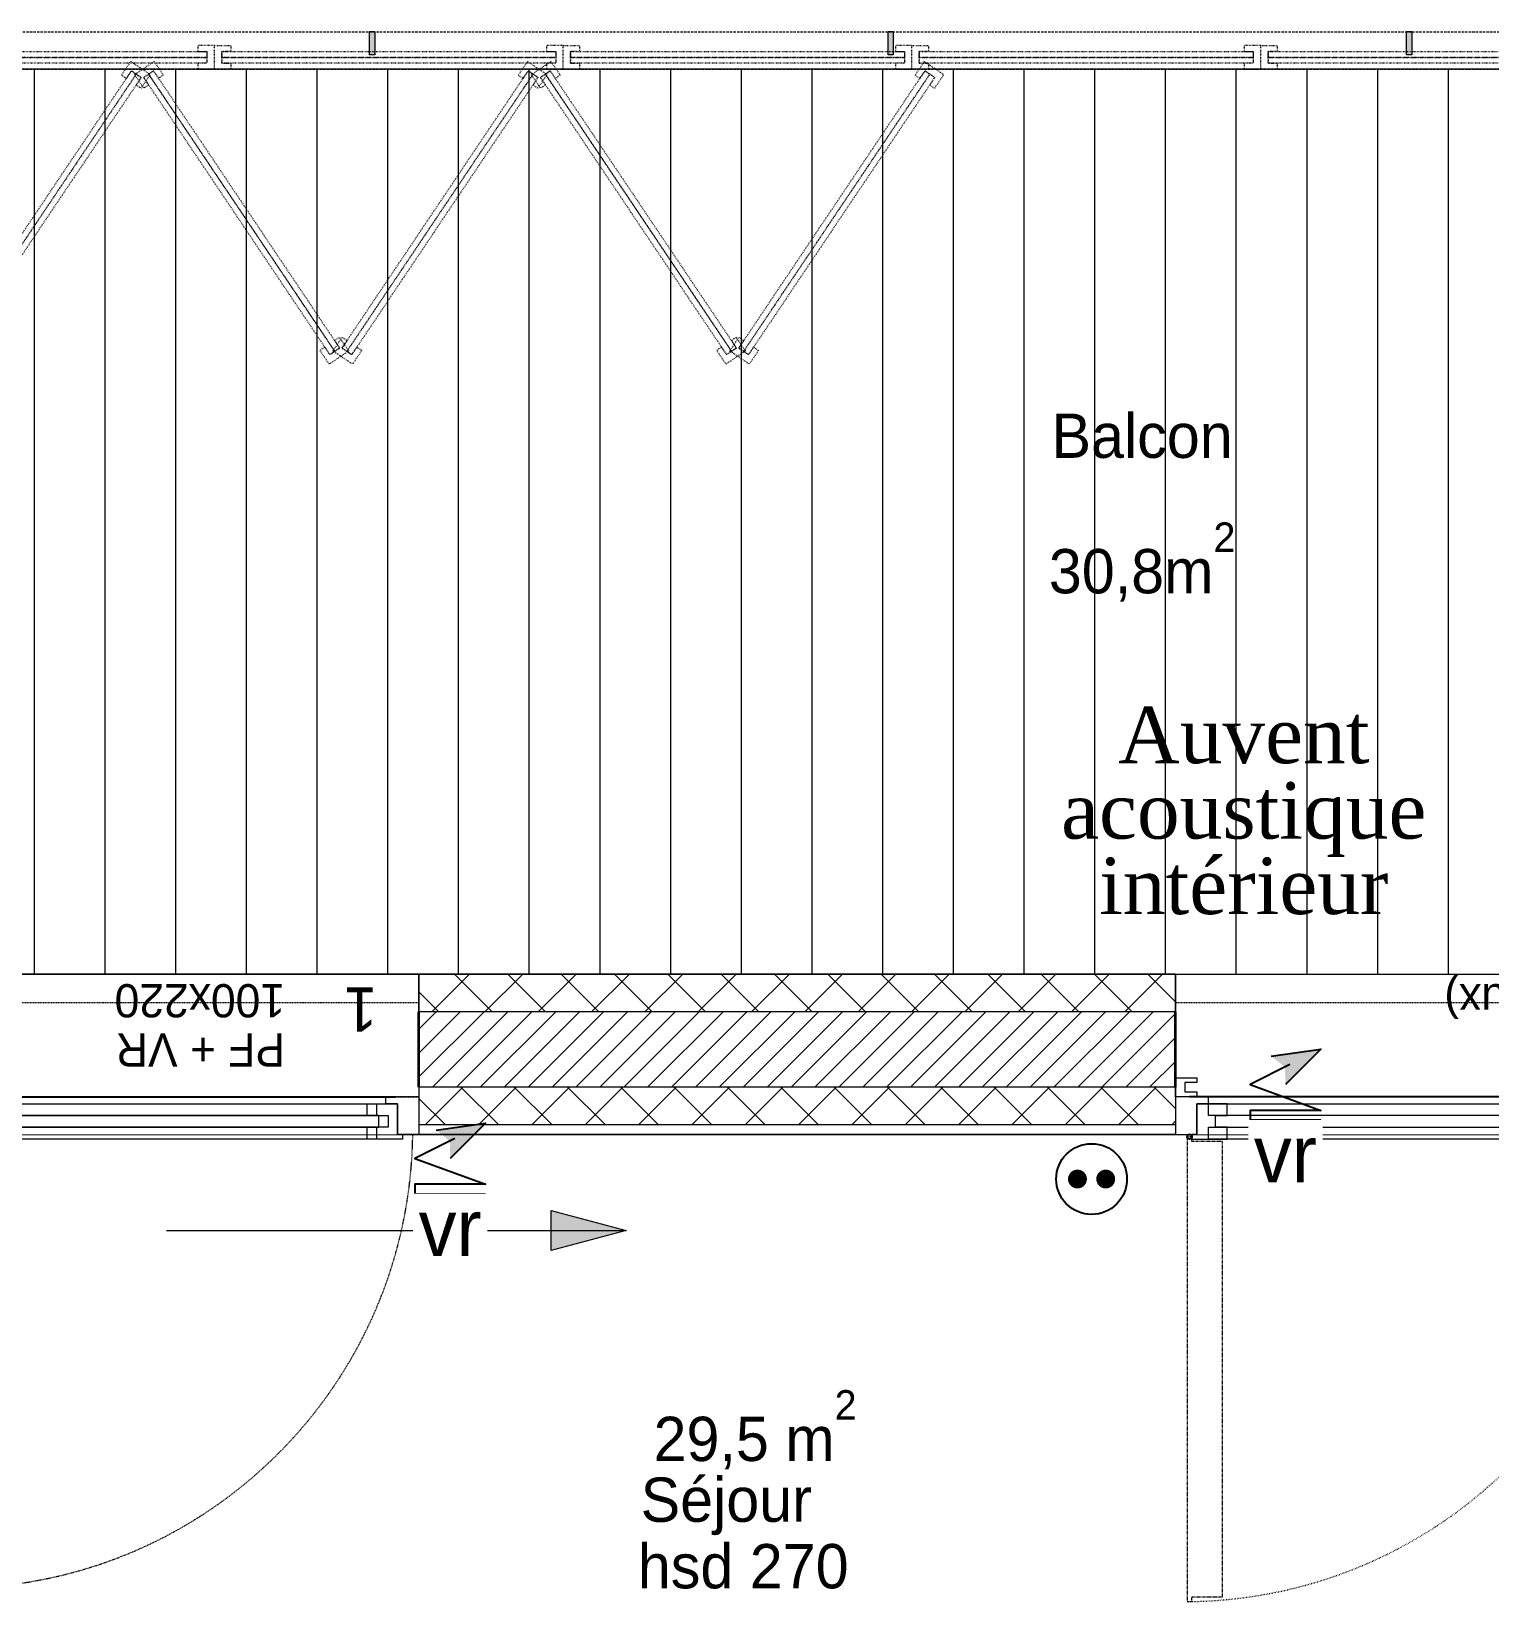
# Model space of a CAD drawing. Header units: centimetres. Extents: x 1724 to 19617, y -6503 to 8072.
# Drawn here: x 7019.4 to 7328.7, y 4781.3 to 5114.5 of the extents above; entities that cross this region are included whole.
import ezdxf

# ---------------------------------------------------------------- set-up
doc = ezdxf.new("R2010")
doc.units = ezdxf.units.CM
for name, pattern in [('ACAD_ISO03W100', [0.295276, 0.11811, -0.177165]), ('INTERROMPU2', [0.75, 0.5, -0.25]), ('Style de ligne -11', [0.347222, 0.20828, -0.138942]), ('Style de ligne -12', [0.328084, 0.109361, -0.218723]), ('Style de ligne -13', [0.147638, 0.098425, -0.049213]), ('Style de ligne -14', [0.147638, 0.098425, -0.049213]), ('Style de ligne -17', [0.347222, 0.20828, -0.138942]), ('Style de ligne -18', [0.164042, 0.054681, -0.109361])]:
    doc.linetypes.add(name, pattern=pattern)
for name, color, linetype, lineweight in [('B BATI-lumon', 252, 'Continuous', 20), ('B GÈnÈral', 7, 'Continuous', 5), ('C ANNOTATIONS-modifications', 7, 'Continuous', 5), ('C ANNOTATIONS-modifications-1', 7, 'Continuous', 5)]:
    doc.layers.add(name, color=color, linetype=linetype, lineweight=lineweight)
for name, color, linetype in [('B Général', 252, 'Continuous'), ('C ANNOTATIONS-prestations', 252, 'Continuous'), ('C ANNOTATIONS-texte', 252, 'Continuous'), ('C ANNOTATIONS-texte surfaces', 252, 'Continuous'), ('D SURFACES-shab', 252, 'Continuous'), ('prlm-ELEC-CFO', 1, 'Continuous'), ('prlm-VMC', 93, 'Continuous')]:
    doc.layers.add(name, color=color, linetype=linetype)
doc.styles.add('Eurostile', font='Eurosti.TTF')
doc.styles.add('Eurostile (bold)', font='Eurostib.TTF')
doc.styles.add('prlm-elec-cfo', font='comic.ttf', dxfattribs={"height": 12})
doc.styles.add('prlm-vmc', font='pala.ttf', dxfattribs={"height": 14})
pattern_1 = [(225, (0.046, -2.938), (5.656854, -5.656854), []), (315, (0.046, -2.938), (-5.656854, -5.656854), [])]

# ---------------------------------------------------------------- blocks, each defined once
blk = doc.blocks.new('xi.PC')
at = {"color": 0, "lineweight": 5}
blk.add_wipeout([(-7.5, -7.5), (7.5, -7.5), (7.5, 7.5), (-7.5, 7.5)], dxfattribs=at).dxf.layer = 'prlm-ELEC-CFO'
at = {"layer": 'prlm-ELEC-CFO', "color": 0, "linetype": 'ByBlock', "lineweight": 5, "const_width": 2}
for points in [[(-4, 0, 1), (-2, 0, 1)], [(2, 0, 1), (4, 0, 1)]]:
    blk.add_lwpolyline(points, format="xyb", close=True, dxfattribs=at)
at = {"layer": 'prlm-ELEC-CFO', "color": 0, "linetype": 'ByBlock', "lineweight": -2}
blk.add_circle((0, 0), 7.5, dxfattribs=at)
blk = doc.blocks.new('xi.VR')
at = {"layer": 'prlm-ELEC-CFO', "lineweight": 5}
blk.add_hatch(color=0, dxfattribs=at).paths.add_polyline_path([(-3, 6), (-0.1, 3.7), (0, 0), (7.5, 7.5)])
at = {"layer": 'prlm-ELEC-CFO', "color": 0}
for points in [[(-3, 6), (7.5, 7.5), (0, 0)], [(0.95, 4.23), (-7.5, 0), (7.5, -5.5), (-7.5, -5.5), (-7.5, -7.5), (7.5, -7.5)]]:
    blk.add_lwpolyline(points, dxfattribs=at)
blk = doc.blocks.new('Groupe-3-1')
at = {"layer": 'B Général', "color": 7, "linetype": 'Continuous', "lineweight": 5}
for p, q in [((7019.89, 5109.39), (7019.89, 4917.39)), ((7034.89, 5109.39), (7034.89, 4917.39)), ((7049.89, 5109.39), (7049.89, 4917.39)), ((7064.89, 5109.39), (7064.89, 4917.39)), ((7079.89, 5109.39), (7079.89, 4917.39)), ((7094.89, 5109.39), (7094.89, 4917.39)), ((7109.89, 5109.39), (7109.89, 4917.39)), ((7124.89, 5109.39), (7124.89, 4917.39)), ((7139.89, 5109.39), (7139.89, 4917.39)), ((7154.89, 5109.39), (7154.89, 4917.39)), ((7169.89, 5109.39), (7169.89, 4917.39)), ((7184.89, 5109.39), (7184.89, 4917.39)), ((7199.89, 5109.39), (7199.89, 4917.39)), ((7214.89, 5109.39), (7214.89, 4917.39)), ((7229.89, 5109.39), (7229.89, 4917.39)), ((7244.89, 5109.39), (7244.89, 4917.39)), ((7259.89, 5109.39), (7259.89, 4917.39)), ((7274.89, 5109.39), (7274.89, 4917.39)), ((7289.89, 5109.39), (7289.89, 4917.39)), ((7304.89, 5109.39), (7304.89, 4917.39)), ((7319.89, 5109.39), (7319.89, 4917.39))]:
    blk.add_line(p, q, dxfattribs=at)
at = {"layer": 'B Général', "color": 7, "linetype": 'Continuous', "lineweight": 13, "flags": 128}
blk.add_lwpolyline([(7803.47, 4917.39), (7803.47, 5109.39), (6209.57, 5109.39), (6209.89, 4917.39), (7638.48, 4917.39)], close=True, dxfattribs=at)
blk = doc.blocks.new('Groupe-4-1')
at = {"layer": 'B BATI-lumon', "linetype": 'ACAD_ISO03W100', "lineweight": 5, "flags": 128}
for points in [[(6984.14, 5114.39), (6987.64, 5114.39), (6987.64, 5113.15), (6985.71, 5113.15), (6985.71, 5110.65), (6987.64, 5110.65), (6987.64, 5109.39), (6984.14, 5109.39), (6984.14, 5113.39), (6984.14, 5113.39)], [(7058.14, 5114.39), (7054.64, 5114.39), (7054.64, 5113.15), (7056.56, 5113.15), (7056.56, 5110.65), (7054.64, 5110.65), (7054.64, 5109.39), (7058.14, 5109.39), (7058.14, 5113.39), (7058.14, 5113.39)], [(6985.71, 5113.15), (7056.56, 5113.15), (7056.56, 5111.9), (6985.71, 5111.9)], [(6985.71, 5111.9), (7056.56, 5111.9), (7056.56, 5110.65), (6985.71, 5110.65)]]:
    blk.add_lwpolyline(points, close=True, dxfattribs=at)
blk = doc.blocks.new('Groupe-5-1')
at = {"layer": 'B BATI-lumon', "linetype": 'ACAD_ISO03W100', "lineweight": 5, "flags": 128}
for points in [[(7058.14, 5114.39), (7061.64, 5114.39), (7061.64, 5113.15), (7059.71, 5113.15), (7059.71, 5110.65), (7061.64, 5110.65), (7061.64, 5109.39), (7058.14, 5109.39), (7058.14, 5113.39), (7058.14, 5113.39)], [(7132.14, 5114.39), (7128.64, 5114.39), (7128.64, 5113.15), (7130.56, 5113.15), (7130.56, 5110.65), (7128.64, 5110.65), (7128.64, 5109.39), (7132.14, 5109.39), (7132.14, 5113.39), (7132.14, 5113.39)], [(7059.71, 5113.15), (7130.56, 5113.15), (7130.56, 5111.9), (7059.71, 5111.9)], [(7059.71, 5111.9), (7130.56, 5111.9), (7130.56, 5110.65), (7059.71, 5110.65)]]:
    blk.add_lwpolyline(points, close=True, dxfattribs=at)
blk = doc.blocks.new('Groupe-6-1')
at = {"layer": 'B BATI-lumon', "linetype": 'ACAD_ISO03W100', "lineweight": 5, "flags": 128}
for points in [[(7132.14, 5114.39), (7135.64, 5114.39), (7135.64, 5113.15), (7133.71, 5113.15), (7133.71, 5110.65), (7135.64, 5110.65), (7135.64, 5109.39), (7132.14, 5109.39), (7132.14, 5113.39), (7132.14, 5113.39)], [(7206.14, 5114.39), (7202.64, 5114.39), (7202.64, 5113.15), (7204.56, 5113.15), (7204.56, 5110.65), (7202.64, 5110.65), (7202.64, 5109.39), (7206.14, 5109.39), (7206.14, 5113.39), (7206.14, 5113.39)], [(7133.71, 5113.15), (7204.56, 5113.15), (7204.56, 5111.9), (7133.71, 5111.9)], [(7133.71, 5111.9), (7204.56, 5111.9), (7204.56, 5110.65), (7133.71, 5110.65)]]:
    blk.add_lwpolyline(points, close=True, dxfattribs=at)
blk = doc.blocks.new('Groupe-7-1')
at = {"layer": 'B BATI-lumon', "linetype": 'ACAD_ISO03W100', "lineweight": 5, "flags": 128}
for points in [[(7206.14, 5114.39), (7209.64, 5114.39), (7209.64, 5113.15), (7207.71, 5113.15), (7207.71, 5110.65), (7209.64, 5110.65), (7209.64, 5109.39), (7206.14, 5109.39), (7206.14, 5113.39), (7206.14, 5113.39)], [(7280.14, 5114.39), (7276.64, 5114.39), (7276.64, 5113.15), (7278.56, 5113.15), (7278.56, 5110.65), (7276.64, 5110.65), (7276.64, 5109.39), (7280.14, 5109.39), (7280.14, 5113.39), (7280.14, 5113.39)], [(7207.71, 5113.15), (7278.56, 5113.15), (7278.56, 5111.9), (7207.71, 5111.9)], [(7207.71, 5111.9), (7278.56, 5111.9), (7278.56, 5110.65), (7207.71, 5110.65)]]:
    blk.add_lwpolyline(points, close=True, dxfattribs=at)
blk = doc.blocks.new('Groupe-8-1')
at = {"layer": 'B BATI-lumon', "linetype": 'ACAD_ISO03W100', "lineweight": 5, "flags": 128}
for points in [[(7280.14, 5114.39), (7283.64, 5114.39), (7283.64, 5113.15), (7281.71, 5113.15), (7281.71, 5110.65), (7283.64, 5110.65), (7283.64, 5109.39), (7280.14, 5109.39), (7280.14, 5113.39), (7280.14, 5113.39)], [(7354.14, 5114.39), (7350.64, 5114.39), (7350.64, 5113.15), (7352.56, 5113.15), (7352.56, 5110.65), (7350.64, 5110.65), (7350.64, 5109.39), (7354.14, 5109.39), (7354.14, 5113.39), (7354.14, 5113.39)], [(7281.71, 5113.15), (7352.56, 5113.15), (7352.56, 5111.9), (7281.71, 5111.9)], [(7281.71, 5111.9), (7352.56, 5111.9), (7352.56, 5110.65), (7281.71, 5110.65)]]:
    blk.add_lwpolyline(points, close=True, dxfattribs=at)
blk = doc.blocks.new('Groupe-22-1')
at = {"layer": 'B BATI-lumon', "linetype": 'ACAD_ISO03W100', "lineweight": 5, "flags": 128}
for points in [[(7040.4, 5111.04), (7038.44, 5108.13), (7039.47, 5107.44), (7040.55, 5109.04), (7042.62, 5107.64), (7041.55, 5106.05), (7042.6, 5105.34), (7044.55, 5108.25), (7041.23, 5110.48), (7041.23, 5110.48)], [(7041.58, 5108.34), (7002.08, 5049.53), (7001.05, 5050.22), (7040.55, 5109.04)], [(7042.62, 5107.64), (7003.12, 5048.83), (7002.08, 5049.53), (7041.58, 5108.34)], [(6999.14, 5049.61), (7001.09, 5052.51), (7002.12, 5051.82), (7001.05, 5050.22), (7003.12, 5048.83), (7004.2, 5050.43), (7005.24, 5049.73), (7003.29, 5046.82), (6999.97, 5049.05), (6999.97, 5049.05)]]:
    blk.add_lwpolyline(points, close=True, dxfattribs=at)
blk = doc.blocks.new('Groupe-23-1')
at = {"layer": 'B BATI-lumon', "linetype": 'ACAD_ISO03W100', "lineweight": 5, "flags": 128}
for points in [[(7045.38, 5111.04), (7047.33, 5108.13), (7046.3, 5107.44), (7045.23, 5109.04), (7043.15, 5107.64), (7044.22, 5106.05), (7043.18, 5105.34), (7041.23, 5108.25), (7044.55, 5110.48), (7044.55, 5110.48)], [(7044.19, 5108.34), (7083.69, 5049.53), (7082.65, 5048.83), (7043.15, 5107.64)], [(7045.23, 5109.04), (7084.73, 5050.22), (7083.69, 5049.53), (7044.19, 5108.34)], [(7086.64, 5049.61), (7084.69, 5052.51), (7083.65, 5051.82), (7084.73, 5050.22), (7082.65, 5048.83), (7081.58, 5050.43), (7080.53, 5049.73), (7082.49, 5046.82), (7085.81, 5049.05), (7085.81, 5049.05)]]:
    blk.add_lwpolyline(points, close=True, dxfattribs=at)
blk = doc.blocks.new('Groupe-24-1')
at = {"layer": 'B BATI-lumon', "linetype": 'ACAD_ISO03W100', "lineweight": 5, "flags": 128}
for points in [[(7124.57, 5111.04), (7122.62, 5108.13), (7123.65, 5107.44), (7124.72, 5109.04), (7126.8, 5107.64), (7125.73, 5106.05), (7126.77, 5105.34), (7128.72, 5108.25), (7125.4, 5110.48), (7125.4, 5110.48)], [(7125.76, 5108.34), (7086.26, 5049.53), (7085.22, 5050.22), (7124.72, 5109.04)], [(7126.8, 5107.64), (7087.3, 5048.83), (7086.26, 5049.53), (7125.76, 5108.34)], [(7083.31, 5049.61), (7085.27, 5052.51), (7086.3, 5051.82), (7085.22, 5050.22), (7087.3, 5048.83), (7088.37, 5050.43), (7089.42, 5049.73), (7087.46, 5046.82), (7084.15, 5049.05), (7084.15, 5049.05)]]:
    blk.add_lwpolyline(points, close=True, dxfattribs=at)
blk = doc.blocks.new('Groupe-32-1')
at = {"layer": 'B BATI-lumon', "linetype": 'ACAD_ISO03W100', "lineweight": 5, "flags": 128}
for points in [[(7129.55, 5111.04), (7131.51, 5108.13), (7130.48, 5107.44), (7129.4, 5109.04), (7127.33, 5107.64), (7128.4, 5106.05), (7127.36, 5105.34), (7125.4, 5108.25), (7128.72, 5110.48), (7128.72, 5110.48)], [(7128.37, 5108.34), (7167.87, 5049.53), (7166.83, 5048.83), (7127.33, 5107.64)], [(7129.4, 5109.04), (7168.9, 5050.22), (7167.87, 5049.53), (7128.37, 5108.34)], [(7170.81, 5049.61), (7168.86, 5052.51), (7167.83, 5051.82), (7168.9, 5050.22), (7166.83, 5048.83), (7165.75, 5050.43), (7164.71, 5049.73), (7166.66, 5046.82), (7169.98, 5049.05), (7169.98, 5049.05)]]:
    blk.add_lwpolyline(points, close=True, dxfattribs=at)
blk = doc.blocks.new('Groupe-33-1')
at = {"layer": 'B BATI-lumon', "linetype": 'ACAD_ISO03W100', "lineweight": 5, "flags": 128}
for points in [[(7208.75, 5111.04), (7206.8, 5108.13), (7207.83, 5107.44), (7208.9, 5109.04), (7210.98, 5107.64), (7209.91, 5106.05), (7210.95, 5105.34), (7212.9, 5108.25), (7209.58, 5110.48), (7209.58, 5110.48)], [(7209.94, 5108.34), (7170.44, 5049.53), (7169.4, 5050.22), (7208.9, 5109.04)], [(7210.98, 5107.64), (7171.48, 5048.83), (7170.44, 5049.53), (7209.94, 5108.34)], [(7167.49, 5049.61), (7169.44, 5052.51), (7170.47, 5051.82), (7169.4, 5050.22), (7171.48, 5048.83), (7172.55, 5050.43), (7173.59, 5049.73), (7171.64, 5046.82), (7168.32, 5049.05), (7168.32, 5049.05)]]:
    blk.add_lwpolyline(points, close=True, dxfattribs=at)
blk = doc.blocks.new('Groupe-34-1')
at = {"layer": 'B GÈnÈral', "linetype": 'Continuous', "lineweight": 0, "true_color": 0xdddddd}
for points in [[(7091.09, 5117.41), (7092.19, 5117.41), (7092.19, 5112.41), (7091.09, 5112.41)], [(7201.09, 5117.41), (7202.19, 5117.41), (7202.19, 5112.41), (7201.09, 5112.41)], [(7311.09, 5117.41), (7312.19, 5117.41), (7312.19, 5112.41), (7311.09, 5112.41)]]:
    blk.add_hatch(color=254, dxfattribs=at).paths.add_polyline_path(points)
at = {"layer": 'B Général', "color": 7, "linetype": 'INTERROMPU2', "lineweight": 5, "flags": 128}
blk.add_lwpolyline([(7638.48, 4909.39), (7638.48, 4917.39), (7800.49, 4917.28), (7800.49, 5109.28), (6209.89, 5109.39), (6209.89, 5117.39), (7808.48, 5117.28), (7808.49, 4909.28)], close=True, dxfattribs=at)
at = {"layer": 'B Général', "color": 7, "linetype": 'Continuous', "lineweight": 5, "flags": 128}
for points in [[(7091.09, 5117.41), (7092.19, 5117.41), (7092.19, 5112.41), (7091.09, 5112.41)], [(7201.09, 5117.41), (7202.19, 5117.41), (7202.19, 5112.41), (7201.09, 5112.41)], [(7311.09, 5117.41), (7312.19, 5117.41), (7312.19, 5112.41), (7311.09, 5112.41)]]:
    blk.add_lwpolyline(points, close=True, dxfattribs=at)
at = {"layer": 'B BATI-lumon'}
for name in ['Groupe-4-1', 'Groupe-5-1', 'Groupe-6-1', 'Groupe-7-1', 'Groupe-8-1', 'Groupe-22-1', 'Groupe-23-1', 'Groupe-24-1', 'Groupe-32-1', 'Groupe-33-1']:
    blk.add_blockref(name, (0, 0), dxfattribs=at)
blk = doc.blocks.new('PF 100.220 + VR')
at = {"layer": 'B Général', "color": 7, "linetype": 'Continuous', "lineweight": 13}
for p, q in [((-50, 7), (-50, 17)), ((50, 7), (50, 17))]:
    blk.add_line(p, q, dxfattribs=at)
at = {"layer": 'B Général', "color": 7, "linetype": 'Continuous', "lineweight": 35}
for p, q in [((-50, 7), (-50, -9)), ((50, 7), (50, -9))]:
    blk.add_line(p, q, dxfattribs=at)
at = {"layer": 'B Général'}
blk.add_line((45, 9), (-45, 9), dxfattribs=at)
at = {"layer": 'B Général', "color": 7, "linetype": 'Style de ligne -14', "lineweight": 5, "flags": 128}
blk.add_lwpolyline([(47.5, 113.27), (46.5, 113.27), (46.5, 112.27), (40, 112.27), (40, 18.5), (46.5, 18.5), (46.5, 17.5), (47.5, 17.5)], close=True, dxfattribs=at)
at = {"layer": 'B Général', "lineweight": 5, "flags": 128}
for points in [[(-43, 10.5), (-43, 9), (-50, 9), (-50, 17), (-45.5, 17), (-45.5, 10.5)], [(-41, 18), (41, 18), (41, 15.5), (-41, 15.5)], [(43, 10.5), (43, 9), (50, 9), (50, 17), (45.5, 17), (45.5, 10.5)], [(-43.5, 15.5), (43.5, 15.5), (43.5, 13), (-43.5, 13)], [(-41, 13), (41, 13), (41, 10.5), (-41, 10.5)]]:
    blk.add_lwpolyline(points, close=True, dxfattribs=at)
at = {"layer": 'B Général', "color": 7, "linetype": 'Continuous', "lineweight": 5, "flags": 128}
for points in [[(-39, 15.5), (-41.5, 15.5), (-41.5, 13), (-39, 13), (-39, 10.5), (-45.5, 10.5), (-45.5, 17), (-46.5, 17), (-46.5, 18), (-39, 18)], [(39, 15.5), (41.5, 15.5), (41.5, 13), (39, 13), (39, 10.5), (45.5, 10.5), (45.5, 17), (46.5, 17), (46.5, 18), (39, 18)]]:
    blk.add_lwpolyline(points, close=True, dxfattribs=at)
at = {"layer": 'B Général', "color": 7, "linetype": 'Style de ligne -17', "lineweight": 5, "flags": 128}
blk.add_lwpolyline([(-50, 9), (50, 9), (50, -11), (-50, -11)], close=True, dxfattribs=at)
at = {"layer": 'B Général', "lineweight": 13, "flags": 128}
blk.add_lwpolyline([(-50, -9), (-50, -17), (50, -17), (50, -9)], dxfattribs=at)
at = {"layer": 'B Général'}
blk.add_circle((47, 17.5), 0.5, dxfattribs=at)
at = {"layer": 'B Général', "color": 7, "linetype": 'Style de ligne -18', "lineweight": 5}
blk.add_arc((48.78, 15.78), 97.5, 90.8973, 179.2823, dxfattribs=at)
at = {"layer": 'B Général', "insert": (-21.61, 2.64), "char_height": 7.049, "attachment_point": 1, "rotation": 360, "line_spacing_factor": 0.895453, "style": 'Eurostile'}
blk.add_mtext('PF + VR', dxfattribs=at)
at = {"layer": 'C ANNOTATIONS-prestations', "attachment_point": 1, "rotation": 360, "line_spacing_factor": 0.895453}
for s, insert, char_height, style in [('1', (-41.14, -4.78), 9.4, 'Eurostile (bold)'), ('100x220', (-21.61, -7.84), 7.049, 'Eurostile')]:
    blk.add_mtext(s, dxfattribs=dict(at, insert=insert, char_height=char_height, style=style))
blk = doc.blocks.new('PF 200.220 + VR')
at = {"layer": 'B Général', "color": 7, "linetype": 'Continuous', "lineweight": 13}
for p, q in [((-100, 7), (-100, 17)), ((100, 7), (100, 17))]:
    blk.add_line(p, q, dxfattribs=at)
at = {"layer": 'B Général', "color": 7, "linetype": 'Continuous', "lineweight": 35}
for p, q in [((-100, 7), (-100, -9)), ((100, 7), (100, -9))]:
    blk.add_line(p, q, dxfattribs=at)
at = {"layer": 'B Général'}
blk.add_line((-93, 9), (97, 9), dxfattribs=at)
at = {"layer": 'B Général', "color": 7, "linetype": 'Style de ligne -13', "lineweight": 5, "flags": 128}
for points in [[(-97.5, 116.12), (-96.5, 116.12), (-96.5, 115.12), (-90, 115.12), (-90, 18.5), (-96.5, 18.5), (-96.5, 17.5), (-97.5, 17.5)], [(97.5, 116.12), (96.5, 116.12), (96.5, 115.12), (90, 115.12), (90, 18.5), (96.5, 18.5), (96.5, 17.5), (97.5, 17.5)]]:
    blk.add_lwpolyline(points, close=True, dxfattribs=at)
at = {"layer": 'B Général', "lineweight": 5, "flags": 128}
for points in [[(-93, 10.5), (-93, 9), (-100, 9), (-100, 17), (-95.5, 17), (-95.5, 10.5)], [(-4.5, 18), (-89, 18), (-89, 15.5), (-4.5, 15.5)], [(6.5, 18), (93, 18), (93, 15.5), (6.5, 15.5)], [(93, 10.5), (93, 9), (100, 9), (100, 17), (95.5, 17), (95.5, 10.5)], [(-4.5, 13), (-89, 13), (-89, 10.5), (-4.5, 10.5)], [(6.5, 13), (93, 13), (93, 10.5), (6.5, 10.5)], [(-100, 9), (-100, 5), (-95.5, 5), (-95.5, 6), (-98, 6), (-98, 8), (-95.5, 8), (-95.5, 9)], [(100, 9), (100, 5), (95.5, 5), (95.5, 6), (98, 6), (98, 8), (95.5, 8), (95.5, 9)]]:
    blk.add_lwpolyline(points, close=True, dxfattribs=at)
at = {"layer": 'B Général', "color": 7, "linetype": 'Continuous', "lineweight": 5, "flags": 128}
for points in [[(-89, 15.5), (-91.5, 15.5), (-91.5, 13), (-89, 13), (-89, 10.5), (-95.5, 10.5), (-95.5, 17), (-96.5, 17), (-96.5, 18), (-89, 18)], [(-6.5, 15.5), (-4, 15.5), (-4, 13), (-6.5, 13), (-6.5, 10.5), (0, 10.5), (0, 17), (1, 17), (1, 18), (-6.5, 18)], [(6.5, 15.5), (4, 15.5), (4, 13), (6.5, 13), (6.5, 10.5), (0, 10.5), (0, 17), (1, 17), (1, 18), (6.5, 18)], [(89, 15.5), (91.5, 15.5), (91.5, 13), (89, 13), (89, 10.5), (95.5, 10.5), (95.5, 17), (96.5, 17), (96.5, 18), (89, 18)]]:
    blk.add_lwpolyline(points, close=True, dxfattribs=at)
at = {"layer": 'B Général', "color": 7, "linetype": 'Style de ligne -11', "lineweight": 5, "flags": 128}
blk.add_lwpolyline([(-100, 9), (100, 9), (100, -11), (-100, -11)], close=True, dxfattribs=at)
at = {"layer": 'B Général', "lineweight": 13, "flags": 128}
blk.add_lwpolyline([(100, -9), (100, -17), (-100, -17), (-100, -9)], dxfattribs=at)
at = {"layer": 'B Général'}
for centre in [(-97, 17.5), (97, 17.5)]:
    blk.add_circle(centre, 0.5, dxfattribs=at)
at = {"layer": 'B Général', "color": 7, "linetype": 'Style de ligne -12', "lineweight": 5}
for centre, start, end in [((-98.46, 17.77), 359.5523, 89.0018), ((98.46, 17.77), 90.9982, 180.4485)]:
    blk.add_arc(centre, 98.37, start, end, dxfattribs=at)
at = {"layer": 'B Général', "insert": (0, 2.64), "char_height": 7.049, "attachment_point": 2, "rotation": 360, "line_spacing_factor": 0.895453, "style": 'Eurostile'}
blk.add_mtext('PF + VR', dxfattribs=at)
at = {"layer": 'C ANNOTATIONS-prestations', "rotation": 360, "line_spacing_factor": 0.895453}
for s, insert, char_height, attachment_point, style in [('2', (-91.15, -4.78), 9.4, 1, 'Eurostile (bold)'), ('200x220 (2 vantaux) ', (0, -7.83), 7.0487, 2, 'Eurostile')]:
    blk.add_mtext(s, dxfattribs=dict(at, insert=insert, char_height=char_height, attachment_point=attachment_point, style=style))

msp = doc.modelspace()

# ---------------------------------------------------------------- hatches: boundary and pattern name
at = {"layer": 'B GÈnÈral', "linetype": 'Continuous', "lineweight": 5, "true_color": 0x808080}
h = msp.add_hatch(dxfattribs=at)
h.set_pattern_fill('02_ISOLANT', color=8, angle=180, style=0, pattern_type=2)
h.set_pattern_definition(pattern_1)
h.paths.add_polyline_path([(7262.098, 4906.451), (7262.098, 4914.451), (7101.578, 4914.451), (7101.578, 4906.451)])
at = {"layer": 'B GÈnÈral', "linetype": 'Continuous', "lineweight": 5}
h = msp.add_hatch(dxfattribs=at)
h.set_pattern_fill('50_BETON', style=0, pattern_type=2)
h.set_pattern_definition([(45, (0.0456, -2.938), (2.4253472, -2.6458333), [])])
h.paths.add_polyline_path([(7262.098, 4890.451), (7262.098, 4906.451), (7101.578, 4906.451), (7101.578, 4890.451)])
at = {"layer": 'B GÈnÈral', "linetype": 'Continuous', "lineweight": 5, "true_color": 0x808080}
h = msp.add_hatch(dxfattribs=at)
h.set_pattern_fill('02_ISOLANT', color=8, angle=180, style=0, pattern_type=2)
h.set_pattern_definition(pattern_1)
h.paths.add_polyline_path([(7262.098, 4882.451), (7262.098, 4890.451), (7101.578, 4890.451), (7101.578, 4882.451)])
at = {"layer": 'C ANNOTATIONS-modifications-1', "linetype": 'Continuous', "lineweight": 0, "true_color": 0x0099ff}
msp.add_hatch(color=150, dxfattribs=at).paths.add_polyline_path([(7129.671, 4864.316), (7145.546, 4860.062), (7129.671, 4855.808)])

# ---------------------------------------------------------------- linework, layer by layer
at = {"layer": 'B Général', "color": 7, "linetype": 'Continuous', "lineweight": 5}
for p, q in [((7262.098, 4914.451), (7101.578, 4914.451)), ((7262.098, 4906.451), (7101.578, 4906.451)), ((7262.098, 4890.451), (7101.578, 4890.451)), ((7262.098, 4882.451), (7101.578, 4882.451)), ((7262.098, 4882.451), (7101.578, 4882.451)), ((7262.098, 4880.451), (7101.578, 4880.451))]:
    msp.add_line(p, q, dxfattribs=at)
at = {"layer": 'B Général', "color": 7, "linetype": 'Continuous', "lineweight": 13}
for p, q in [((7101.578, 4914.451), (7101.578, 4880.451)), ((7262.098, 4914.451), (7101.578, 4914.451)), ((7262.098, 4914.451), (7262.098, 4880.451)), ((7262.098, 4880.451), (7101.578, 4880.451))]:
    msp.add_line(p, q, dxfattribs=at)
at = {"layer": 'B Général', "color": 7, "linetype": 'Continuous', "lineweight": 18}
for p, q in [((7262.098, 4906.451), (7101.578, 4906.451)), ((7262.098, 4890.451), (7101.578, 4890.451))]:
    msp.add_line(p, q, dxfattribs=at)
at = {"layer": 'C ANNOTATIONS-modifications', "color": 150, "linetype": 'Continuous', "lineweight": 5, "true_color": 0x0099ff}
msp.add_line((7048.046, 4860.062), (7145.546, 4860.062), dxfattribs=at)
at = {"layer": 'C ANNOTATIONS-modifications', "color": 150, "linetype": 'Continuous', "lineweight": 5, "true_color": 0x0099ff, "flags": 128}
msp.add_lwpolyline([(7129.671, 4864.316), (7145.546, 4860.062), (7129.671, 4855.808)], close=True, dxfattribs=at)
at = {"layer": 'D SURFACES-shab', "lineweight": 18}
msp.add_line((6935.578, 4880.451), (7604.53, 4880.337), dxfattribs=at)

# ---------------------------------------------------------------- block references
at = {"layer": 'B Général', "color": 7, "rotation": 180}
for name, p in [('PF 100.220 + VR', (7051.578, 4897.451)), ('PF 200.220 + VR', (7362.098, 4897.451))]:
    msp.add_blockref(name, p, dxfattribs=at)
at = {"layer": 'prlm-ELEC-CFO'}
for name, p in [('xi.VR', (7285.428, 4891.031)), ('xi.VR', (7108.231, 4875.359)), ('xi.PC', (7244.302, 4870.981))]:
    msp.add_blockref(name, p, dxfattribs=at)

# ---------------------------------------------------------------- texts
at = {"layer": 'C ANNOTATIONS-prestations', "insert": (7148.033, 4793.541), "char_height": 9.3982, "width": 66.53222, "attachment_point": 1, "line_spacing_factor": 0.895453, "style": 'Eurostile'}
msp.add_mtext('hsd 270', dxfattribs=at)
at = {"layer": 'C ANNOTATIONS-texte', "color": 7, "insert": (7255.025, 5023.849), "char_height": 9.3982, "attachment_point": 8, "line_spacing_factor": 0.895453, "style": 'Eurostile'}
msp.add_mtext('Balcon', dxfattribs=at)
at = {"layer": 'C ANNOTATIONS-texte', "insert": (7166.799, 4807.652), "char_height": 9.3982, "attachment_point": 2, "line_spacing_factor": 0.895453, "style": 'Eurostile'}
msp.add_mtext('Séjour', dxfattribs=at)
at = {"layer": 'C ANNOTATIONS-texte surfaces', "color": 7, "insert": (7255.025, 5010.286), "char_height": 9.39822, "attachment_point": 2, "line_spacing_factor": 0.895453, "style": 'Eurostile'}
msp.add_mtext('30,8m{\\H0.6667x;\\S2^ ;}', dxfattribs=at)
at = {"layer": 'C ANNOTATIONS-texte surfaces', "insert": (7172.905, 4809.402), "char_height": 9.39822, "attachment_point": 8, "line_spacing_factor": 0.895453, "style": 'Eurostile'}
msp.add_mtext('29,5 m{\\H0.6667x;\\S2^ ;}', dxfattribs=at)
at = {"layer": 'prlm-VMC', "insert": (7276.59, 4949.115), "char_height": 12, "width": 20.51, "attachment_point": 5, "line_spacing_factor": 0.8, "style": 'prlm-vmc', "bg_fill": 2}
msp.add_mtext('Auvent acoustique intérieur', dxfattribs=at)

# ---------------------------------------------------------------- next in the draw order: linework, layer by layer
at = {"layer": 'D SURFACES-shab', "color": 30, "linetype": 'Continuous', "lineweight": 5, "true_color": 0xff6633, "flags": 128}
msp.add_lwpolyline([(7803.519, 4914.451), (7803.519, 5106.451), (6209.934, 5106.451), (6209.934, 4914.451), (7638.53, 4914.451)], close=True, dxfattribs=at)

# ---------------------------------------------------------------- next in the draw order: block references
at = {"layer": 'B BATI-lumon', "color": 7}
msp.add_blockref('Groupe-34-1', (0.046, -2.938), dxfattribs=at)
at = {"layer": 'B Général', "color": 7}
msp.add_blockref('Groupe-3-1', (0.046, -2.938), dxfattribs=at)

# ---------------------------------------------------------------- next in the draw order: texts
at = {"layer": 'prlm-ELEC-CFO', "lineweight": 20, "char_height": 12, "attachment_point": 5, "line_spacing_factor": 0.8, "style": 'prlm-elec-cfo', "bg_fill": 3, "box_fill_scale": 1.1, "bg_fill_color": 256, "bg_fill_transparency": 0}
for insert in [(7285.425, 4876.314), (7108.229, 4860.642)]:
    msp.add_mtext('vr', dxfattribs=dict(at, insert=insert))

doc.saveas('drawing.dxf')
